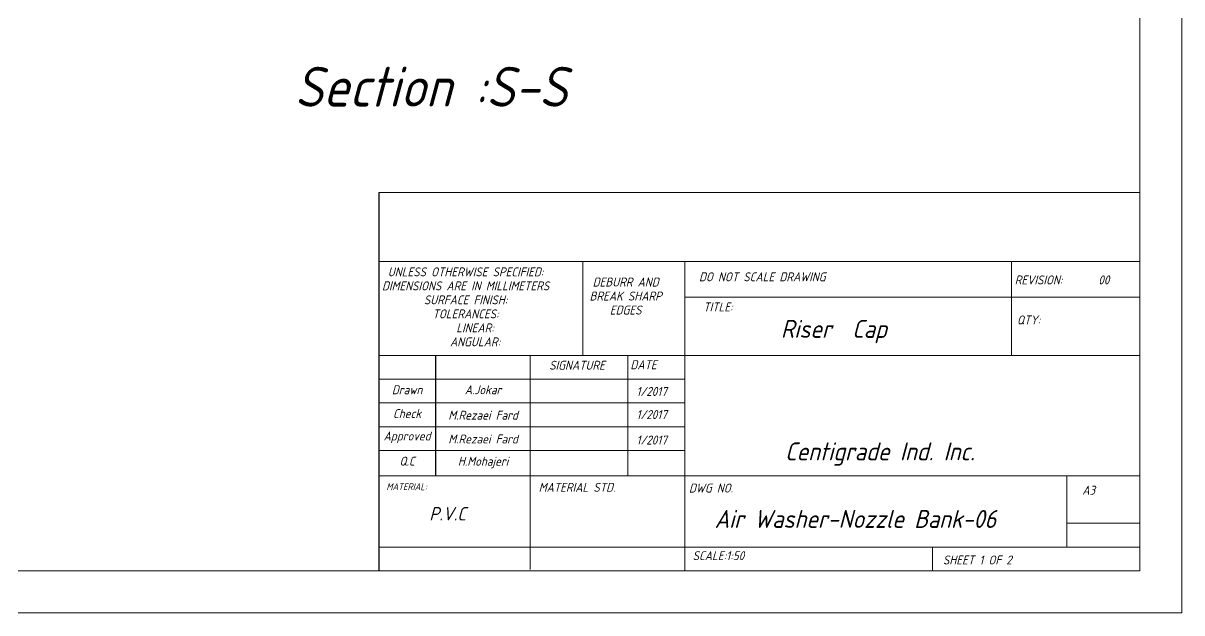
# Model space of a CAD drawing. Header units: millimetres. Extents: x 1190 to 2938, y 540 to 1770.
# Drawn here: x 2067 to 2938, y 540 to 984 of the extents above; entities that cross this region are included whole.
import ezdxf

# ---------------------------------------------------------------- set-up
doc = ezdxf.new("R2010")
doc.units = ezdxf.units.MM
doc.linetypes.add('SLD-Solid', pattern=[0])
doc.styles.add('GENISO', font='geniso.shx', dxfattribs={"oblique": 15})

msp = doc.modelspace()

# ---------------------------------------------------------------- linework, layer by layer
at = {"color": 7, "linetype": 'SLD-Solid', "lineweight": 0}
for p, q in [((2334.56, 856.27), (2906.48, 856.27)), ((2334.56, 804.27), (2906.48, 804.27)), ((2487.86, 804.27), (2487.86, 733.73)), ((2564.5, 804.27), (2564.5, 571.59)), ((2809.99, 733.73), (2809.99, 804.27)), ((2906.48, 777.42), (2564.5, 777.42)), ((2906.48, 733.73), (2334.56, 733.73)), ((2448.23, 733.73), (2448.23, 572.64)), ((2521.54, 733.73), (2521.54, 643.18)), ((2564.5, 572.64), (2564.5, 733.73)), ((2564.5, 715.83), (2334.56, 715.83)), ((2564.5, 697.93), (2334.56, 697.93)), ((2564.5, 680.03), (2334.56, 680.03)), ((2564.5, 662.13), (2334.56, 662.13)), ((2334.56, 643.18), (2906.48, 643.18)), ((2851.73, 589.48), (2851.73, 643.18)), ((2906.48, 607.38), (2851.73, 607.38)), ((2334.56, 589.48), (2906.48, 589.48)), ((2750.65, 571.59), (2750.65, 589.48))]:
    msp.add_line(p, q, dxfattribs=at)
for p, q in [((2334.56, 856.27), (2334.56, 571.59)), ((2377.04, 733.73), (2377.04, 643.18))]:
    msp.add_line(p, q)
for points in [[(1190.29, 540), (1190.29, 1769.76), (2938.06, 1769.76), (2938.06, 540)], [(1221.88, 571.59), (1221.88, 1738.17), (2906.48, 1738.17), (2906.48, 571.59)]]:
    msp.add_lwpolyline(points, close=True, dxfattribs=at)

# ---------------------------------------------------------------- texts
at = {"color": 7, "attachment_point": 5, "style": 'GENISO'}
for s, insert, char_height in [('Section :S-S', (2373.64, 935.89), 30), ('UNLESS OTHERWISE SPECIFIED:', (2399.68, 796.55), 6.7384), ('DO NOT SCALE DRAWING', (2622.68, 792.83), 6.7384), ('REVISION:       00', (2848.03, 790.51), 6.7384), ('DIMENSIONS ARE IN MILLIMETERS', (2399.68, 786.02), 6.7384), ('DEBURR AND', (2519.97, 788.88), 6.738), ('SURFACE FINISH:', (2399.68, 775.49), 6.7384), ('BREAK SHARP', (2519.97, 778.35), 6.7384), ('TOLERANCES:', (2399.68, 764.96), 6.7384), ('EDGES', (2519.97, 767.83), 6.738), ('TITLE:', (2589.38, 770.13), 6.738), ('LINEAR:', (2406.79, 754.43), 6.738), ('Riser  Cap', (2676.53, 751.62), 13.477), ('QTY:', (2822.88, 760.41), 6.738), ('ANGULAR:', (2406.79, 743.9), 6.738), ('SIGNATURE', (2483.4, 726.29), 6.738), ('DATE', (2533.4, 726.68), 6.738), ('Drawn', (2355.67, 707.84), 6.738), ('A.Jokar', (2412.81, 707.84), 6.738), ('1/2017', (2539.55, 706.58), 6.738), ('Check', (2355.67, 689.94), 6.738), ('M.Rezaei Fard', (2412.81, 688.72), 6.7384), ('1/2017', (2539.55, 689.2), 6.738), ('Approved', (2355.67, 672.04), 6.738), ('M.Rezaei Fard', (2412.81, 670.82), 6.7384), ('1/2017', (2539.55, 670.01), 6.738), ('Centigrade Ind. Inc.', (2711.06, 659.45), 13.4768), ('Q.C', (2355.67, 654.15), 6.738), ('H.Mohajeri', (2412.81, 653.03), 6.738), ('MATERIAL:', (2355.32, 634.91), 5.232), ('MATERIAL STD.', (2483.41, 634.42), 6.7384), ('DWG NO.', (2584.13, 633.9), 6.738), ('A3', (2868.03, 632.26), 6.738), ('P.V.C', (2386.12, 614.55), 10.108), ('Air Washer-Nozzle Bank-06', (2692.66, 610.64), 13.4768), ('SCALE:1:50', (2589.72, 583.01), 6.738), ('SHEET 1 OF 2', (2784.35, 579.77), 6.7384)]:
    msp.add_mtext(s, dxfattribs=dict(at, insert=insert, char_height=char_height))

doc.saveas('drawing.dxf')
